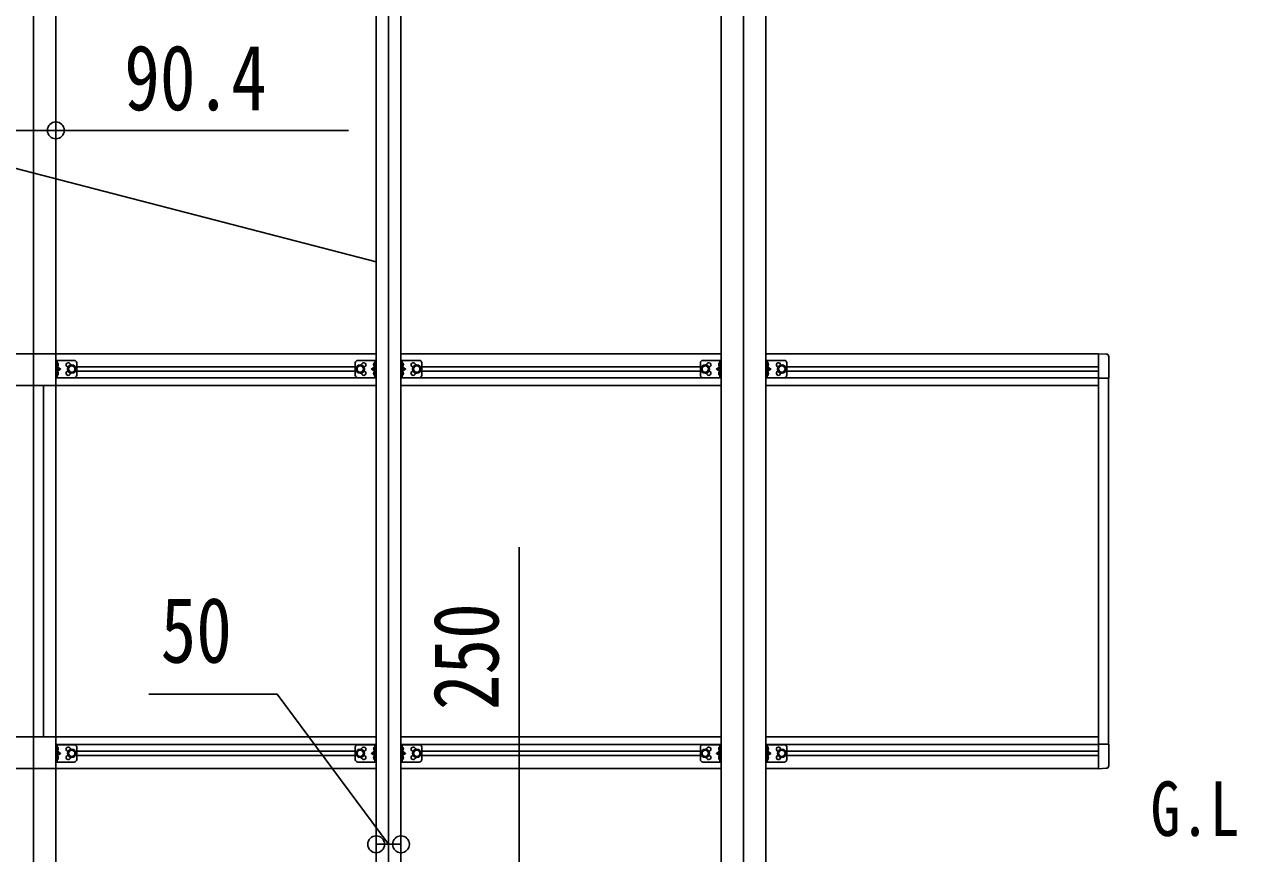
# Model space of a CAD drawing. Units: millimetres, scale not verified. Extents: x -16820 to 16820, y -11880 to 11880.
# Drawn here: x -7588 to -5143, y -4626 to -2953 of the extents above; entities that cross this region are included whole.
import ezdxf
from ezdxf.enums import TextEntityAlignment as Align

# ---------------------------------------------------------------- set-up
doc = ezdxf.new("R2010")
doc.units = ezdxf.units.MM
doc.header["$LTSCALE"] = 40
for name, color, linetype in [('0-2_USER1', 3, 'Continuous'), ('0-3_YKK_12', 2, 'Continuous'), ('0-4_YKK_13', 4, 'Continuous'), ('0-5_YKK_A1', 4, 'Continuous'), ('0-6_YKK_D', 6, 'Continuous')]:
    doc.layers.add(name, color=color, linetype=linetype)
doc.styles.add('ＭＳ ゴシック', font='')
doc.styles.get('ＭＳ ゴシック').set_extended_font_data('MS Gothic')

msp = doc.modelspace()

# ---------------------------------------------------------------- linework, layer by layer
at = {"layer": '0-3_YKK_12'}
for p, q in [((-6853.95, -2527.76), (-6853.95, -4954.62)), ((-7569.95, -2551.37), (-7569.95, -5294.93)), ((-6137.95, -2551.37), (-6137.95, -5294.93))]:
    msp.add_line(p, q, dxfattribs=at)
at = {"layer": '0-4_YKK_13'}
for p, q in [((-5421.95, -3617.43), (-5406.66, -3618.24)), ((-5421.95, -3617.43), (-5421.95, -3666.62)), ((-7524.75, -3665.93), (-7524.75, -3630.93)), ((-7487.75, -3630.93), (-7524.75, -3630.93)), ((-7522.23, -3638.29), (-7522.84, -3639.43)), ((-7522.23, -3640.58), (-7522.84, -3639.43)), ((-7522.25, -3665.93), (-7522.25, -3630.93)), ((-7522.25, -3634.73), (-7521.96, -3634.73)), ((-7522.25, -3634.73), (-7522.25, -3644.13)), ((-7520.14, -3637.28), (-7522.16, -3638.29)), ((-7520.14, -3641.58), (-7522.16, -3640.58)), ((-7521.96, -3634.73), (-7521.96, -3644.13)), ((-7482.75, -3660.93), (-7482.75, -3635.93)), ((-6920.95, -3660.93), (-6920.95, -3635.93)), ((-6917.45, -3644.68), (-6910.95, -3640.93)), ((-6915.95, -3630.93), (-6878.95, -3630.93)), ((-6883.56, -3637.28), (-6881.55, -3638.29)), ((-6883.56, -3641.58), (-6881.55, -3640.58)), ((-6881.45, -3634.73), (-6881.74, -3634.73)), ((-6881.74, -3634.73), (-6881.74, -3644.13)), ((-6881.48, -3638.29), (-6880.87, -3639.43)), ((-6881.48, -3640.58), (-6880.87, -3639.43)), ((-6881.45, -3665.93), (-6881.45, -3630.93)), ((-6881.45, -3634.73), (-6881.45, -3644.13)), ((-6878.95, -3665.93), (-6878.95, -3630.93)), ((-6828.95, -3665.93), (-6828.95, -3630.93)), ((-6791.95, -3630.93), (-6828.95, -3630.93)), ((-6826.43, -3638.29), (-6827.04, -3639.43)), ((-6826.43, -3640.58), (-6827.04, -3639.43)), ((-6826.45, -3665.93), (-6826.45, -3630.93)), ((-6826.45, -3634.73), (-6826.16, -3634.73)), ((-6826.45, -3634.73), (-6826.45, -3644.13)), ((-6824.34, -3637.28), (-6826.36, -3638.29)), ((-6824.34, -3641.58), (-6826.36, -3640.58)), ((-6826.16, -3634.73), (-6826.16, -3644.13)), ((-6790.45, -3644.68), (-6796.95, -3640.93)), ((-6786.95, -3660.93), (-6786.95, -3635.93)), ((-6225.15, -3660.93), (-6225.15, -3635.93)), ((-6220.15, -3630.93), (-6183.15, -3630.93)), ((-6187.76, -3637.28), (-6185.74, -3638.29)), ((-6187.76, -3641.58), (-6185.74, -3640.58)), ((-6185.65, -3634.73), (-6185.94, -3634.73)), ((-6185.94, -3634.73), (-6185.94, -3644.13)), ((-6185.68, -3638.29), (-6185.07, -3639.43)), ((-6185.68, -3640.58), (-6185.07, -3639.43)), ((-6185.65, -3665.93), (-6185.65, -3630.93)), ((-6185.65, -3634.73), (-6185.65, -3644.13)), ((-6183.15, -3665.93), (-6183.15, -3630.93)), ((-6092.75, -3665.93), (-6092.75, -3630.93)), ((-6055.75, -3630.93), (-6092.75, -3630.93)), ((-6090.23, -3638.29), (-6090.84, -3639.43)), ((-6090.23, -3640.58), (-6090.84, -3639.43)), ((-6090.25, -3665.93), (-6090.25, -3630.93)), ((-6090.25, -3634.73), (-6089.96, -3634.73)), ((-6090.25, -3634.73), (-6090.25, -3644.13)), ((-6088.14, -3637.28), (-6090.16, -3638.29)), ((-6088.14, -3641.58), (-6090.16, -3640.58)), ((-6089.96, -3634.73), (-6089.96, -3644.13)), ((-6050.75, -3660.93), (-6050.75, -3635.93)), ((-5401.45, -3623.73), (-5401.45, -3666.62)), ((-7487.75, -3665.93), (-7524.75, -3665.93)), ((-7522.23, -3656.29), (-7522.84, -3657.43)), ((-7522.23, -3658.58), (-7522.84, -3657.43)), ((-7521.96, -3644.13), (-7522.25, -3644.13)), ((-7522.25, -3648.43), (-7515.25, -3648.43)), ((-7521.96, -3652.73), (-7522.25, -3652.73)), ((-7522.25, -3662.13), (-7522.25, -3652.73)), ((-7522.25, -3662.13), (-7521.96, -3662.13)), ((-7520.14, -3655.28), (-7522.16, -3656.29)), ((-7520.14, -3659.58), (-7522.16, -3658.58)), ((-7521.96, -3662.13), (-7521.96, -3652.73)), ((-6915.95, -3665.93), (-6878.95, -3665.93)), ((-6881.45, -3648.43), (-6888.45, -3648.43)), ((-6883.56, -3655.28), (-6881.55, -3656.29)), ((-6883.56, -3659.58), (-6881.55, -3658.58)), ((-6881.74, -3644.13), (-6881.45, -3644.13)), ((-6881.74, -3652.73), (-6881.45, -3652.73)), ((-6881.74, -3662.13), (-6881.74, -3652.73)), ((-6881.45, -3662.13), (-6881.74, -3662.13)), ((-6881.48, -3656.29), (-6880.87, -3657.43)), ((-6881.48, -3658.58), (-6880.87, -3657.43)), ((-6881.45, -3662.13), (-6881.45, -3652.73)), ((-6791.95, -3665.93), (-6828.95, -3665.93)), ((-6826.43, -3656.29), (-6827.04, -3657.43)), ((-6826.43, -3658.58), (-6827.04, -3657.43)), ((-6826.16, -3644.13), (-6826.45, -3644.13)), ((-6826.45, -3648.43), (-6819.45, -3648.43)), ((-6826.16, -3652.73), (-6826.45, -3652.73)), ((-6826.45, -3662.13), (-6826.45, -3652.73)), ((-6826.45, -3662.13), (-6826.16, -3662.13)), ((-6824.34, -3655.28), (-6826.36, -3656.29)), ((-6824.34, -3659.58), (-6826.36, -3658.58)), ((-6826.16, -3662.13), (-6826.16, -3652.73)), ((-6220.15, -3665.93), (-6183.15, -3665.93)), ((-6185.65, -3648.43), (-6192.65, -3648.43)), ((-6187.76, -3655.28), (-6185.74, -3656.29)), ((-6187.76, -3659.58), (-6185.74, -3658.58)), ((-6185.94, -3644.13), (-6185.65, -3644.13)), ((-6185.94, -3652.73), (-6185.65, -3652.73)), ((-6185.94, -3662.13), (-6185.94, -3652.73)), ((-6185.65, -3662.13), (-6185.94, -3662.13)), ((-6185.68, -3656.29), (-6185.07, -3657.43)), ((-6185.68, -3658.58), (-6185.07, -3657.43)), ((-6185.65, -3662.13), (-6185.65, -3652.73)), ((-6055.75, -3665.93), (-6092.75, -3665.93)), ((-6090.23, -3656.29), (-6090.84, -3657.43)), ((-6090.23, -3658.58), (-6090.84, -3657.43)), ((-6089.96, -3644.13), (-6090.25, -3644.13)), ((-6090.25, -3648.43), (-6083.25, -3648.43)), ((-6089.96, -3652.73), (-6090.25, -3652.73)), ((-6090.25, -3662.13), (-6090.25, -3652.73)), ((-6090.25, -3662.13), (-6089.96, -3662.13)), ((-6088.14, -3655.28), (-6090.16, -3656.29)), ((-6088.14, -3659.58), (-6090.16, -3658.58)), ((-6089.96, -3662.13), (-6089.96, -3652.73)), ((-5401.45, -3666.62), (-5421.95, -3666.62)), ((-7524.75, -4440.93), (-7524.75, -4405.93)), ((-7487.75, -4405.93), (-7524.75, -4405.93)), ((-7522.23, -4413.29), (-7522.84, -4414.43)), ((-7522.23, -4415.58), (-7522.84, -4414.43)), ((-7522.25, -4440.93), (-7522.25, -4405.93)), ((-7522.25, -4409.73), (-7521.96, -4409.73)), ((-7522.25, -4409.73), (-7522.25, -4419.13)), ((-7521.96, -4419.13), (-7522.25, -4419.13)), ((-7522.25, -4423.43), (-7515.25, -4423.43)), ((-7520.14, -4412.28), (-7522.16, -4413.29)), ((-7520.14, -4416.58), (-7522.16, -4415.58)), ((-7521.96, -4409.73), (-7521.96, -4419.13)), ((-7482.75, -4435.93), (-7482.75, -4410.93)), ((-6920.95, -4410.93), (-6920.95, -4435.93)), ((-6915.95, -4405.93), (-6878.95, -4405.93)), ((-6881.45, -4423.43), (-6888.45, -4423.43)), ((-6883.56, -4412.28), (-6881.55, -4413.29)), ((-6883.56, -4416.58), (-6881.55, -4415.58)), ((-6881.45, -4409.73), (-6881.74, -4409.73)), ((-6881.74, -4409.73), (-6881.74, -4419.13)), ((-6881.74, -4419.13), (-6881.45, -4419.13)), ((-6881.48, -4413.29), (-6880.87, -4414.43)), ((-6881.48, -4415.58), (-6880.87, -4414.43)), ((-6881.45, -4405.93), (-6881.45, -4440.93)), ((-6881.45, -4409.73), (-6881.45, -4419.13)), ((-6878.95, -4405.93), (-6878.95, -4440.93)), ((-6828.95, -4405.93), (-6828.95, -4440.93)), ((-6791.95, -4405.93), (-6828.95, -4405.93)), ((-6826.43, -4413.29), (-6827.04, -4414.43)), ((-6826.43, -4415.58), (-6827.04, -4414.43)), ((-6826.45, -4405.93), (-6826.45, -4440.93)), ((-6826.45, -4409.73), (-6826.16, -4409.73)), ((-6826.45, -4409.73), (-6826.45, -4419.13)), ((-6826.16, -4419.13), (-6826.45, -4419.13)), ((-6826.45, -4423.43), (-6819.45, -4423.43)), ((-6824.34, -4412.28), (-6826.36, -4413.29)), ((-6824.34, -4416.58), (-6826.36, -4415.58)), ((-6826.16, -4409.73), (-6826.16, -4419.13)), ((-6786.95, -4410.93), (-6786.95, -4435.93)), ((-6225.15, -4435.93), (-6225.15, -4410.93)), ((-6220.15, -4405.93), (-6183.15, -4405.93)), ((-6185.65, -4423.43), (-6192.65, -4423.43)), ((-6187.76, -4412.28), (-6185.74, -4413.29)), ((-6187.76, -4416.58), (-6185.74, -4415.58)), ((-6185.65, -4409.73), (-6185.94, -4409.73)), ((-6185.94, -4409.73), (-6185.94, -4419.13)), ((-6185.94, -4419.13), (-6185.65, -4419.13)), ((-6185.68, -4413.29), (-6185.07, -4414.43)), ((-6185.68, -4415.58), (-6185.07, -4414.43)), ((-6185.65, -4440.93), (-6185.65, -4405.93)), ((-6185.65, -4409.73), (-6185.65, -4419.13)), ((-6183.15, -4440.93), (-6183.15, -4405.93)), ((-6092.75, -4440.93), (-6092.75, -4405.93)), ((-6055.75, -4405.93), (-6092.75, -4405.93)), ((-6090.23, -4413.29), (-6090.84, -4414.43)), ((-6090.23, -4415.58), (-6090.84, -4414.43)), ((-6090.25, -4440.93), (-6090.25, -4405.93)), ((-6090.25, -4409.73), (-6089.96, -4409.73)), ((-6090.25, -4409.73), (-6090.25, -4419.13)), ((-6089.96, -4419.13), (-6090.25, -4419.13)), ((-6090.25, -4423.43), (-6083.25, -4423.43)), ((-6088.14, -4412.28), (-6090.16, -4413.29)), ((-6088.14, -4416.58), (-6090.16, -4415.58)), ((-6089.96, -4409.73), (-6089.96, -4419.13)), ((-6050.75, -4435.93), (-6050.75, -4410.93)), ((-5401.45, -4405.24), (-5421.95, -4405.24)), ((-5421.95, -4454.43), (-5421.95, -4405.24)), ((-5401.45, -4448.14), (-5401.45, -4405.24)), ((-7487.75, -4440.93), (-7524.75, -4440.93)), ((-7522.23, -4431.29), (-7522.84, -4432.43)), ((-7522.23, -4433.58), (-7522.84, -4432.43)), ((-7521.96, -4427.73), (-7522.25, -4427.73)), ((-7522.25, -4437.13), (-7522.25, -4427.73)), ((-7522.25, -4437.13), (-7521.96, -4437.13)), ((-7520.14, -4430.28), (-7522.16, -4431.29)), ((-7520.14, -4434.58), (-7522.16, -4433.58)), ((-7521.96, -4437.13), (-7521.96, -4427.73)), ((-6917.45, -4427.19), (-6910.95, -4430.94)), ((-6915.95, -4440.93), (-6878.95, -4440.93)), ((-6883.56, -4430.28), (-6881.55, -4431.29)), ((-6883.56, -4434.58), (-6881.55, -4433.58)), ((-6881.74, -4427.73), (-6881.45, -4427.73)), ((-6881.74, -4437.13), (-6881.74, -4427.73)), ((-6881.45, -4437.13), (-6881.74, -4437.13)), ((-6881.48, -4431.29), (-6880.87, -4432.43)), ((-6881.48, -4433.58), (-6880.87, -4432.43)), ((-6881.45, -4437.13), (-6881.45, -4427.73)), ((-6791.95, -4440.93), (-6828.95, -4440.93)), ((-6826.43, -4431.29), (-6827.04, -4432.43)), ((-6826.43, -4433.58), (-6827.04, -4432.43)), ((-6826.16, -4427.73), (-6826.45, -4427.73)), ((-6826.45, -4437.13), (-6826.45, -4427.73)), ((-6826.45, -4437.13), (-6826.16, -4437.13)), ((-6824.34, -4430.28), (-6826.36, -4431.29)), ((-6824.34, -4434.58), (-6826.36, -4433.58)), ((-6826.16, -4437.13), (-6826.16, -4427.73)), ((-6790.45, -4427.19), (-6796.95, -4430.94)), ((-6220.15, -4440.93), (-6183.15, -4440.93)), ((-6187.76, -4430.28), (-6185.74, -4431.29)), ((-6187.76, -4434.58), (-6185.74, -4433.58)), ((-6185.94, -4427.73), (-6185.65, -4427.73)), ((-6185.94, -4437.13), (-6185.94, -4427.73)), ((-6185.65, -4437.13), (-6185.94, -4437.13)), ((-6185.68, -4431.29), (-6185.07, -4432.43)), ((-6185.68, -4433.58), (-6185.07, -4432.43)), ((-6185.65, -4437.13), (-6185.65, -4427.73)), ((-6055.75, -4440.93), (-6092.75, -4440.93)), ((-6090.23, -4431.29), (-6090.84, -4432.43)), ((-6090.23, -4433.58), (-6090.84, -4432.43)), ((-6089.96, -4427.73), (-6090.25, -4427.73)), ((-6090.25, -4437.13), (-6090.25, -4427.73)), ((-6090.25, -4437.13), (-6089.96, -4437.13)), ((-6088.14, -4430.28), (-6090.16, -4431.29)), ((-6088.14, -4434.58), (-6090.16, -4433.58)), ((-6089.96, -4437.13), (-6089.96, -4427.73)), ((-5421.95, -4454.43), (-5406.66, -4453.63))]:
    msp.add_line(p, q, dxfattribs=at)
for points in [[(-7492.75, -3640.93), (-7499.25, -3644.68), (-7499.25, -3652.19), (-7492.75, -3655.94), (-7486.25, -3652.19), (-7486.25, -3644.68)], [(-6215.15, -3640.93), (-6208.65, -3644.68), (-6208.65, -3652.19), (-6215.15, -3655.94), (-6221.65, -3652.19), (-6221.65, -3644.68)], [(-6060.75, -3640.93), (-6067.25, -3644.68), (-6067.25, -3652.19), (-6060.75, -3655.94), (-6054.25, -3652.19), (-6054.25, -3644.68)], [(-7492.75, -4415.93), (-7499.25, -4419.68), (-7499.25, -4427.19), (-7492.75, -4430.94), (-7486.25, -4427.19), (-7486.25, -4419.68)], [(-6215.15, -4415.93), (-6208.65, -4419.68), (-6208.65, -4427.19), (-6215.15, -4430.94), (-6221.65, -4427.19), (-6221.65, -4419.68)], [(-6060.75, -4415.93), (-6067.25, -4419.68), (-6067.25, -4427.19), (-6060.75, -4430.94), (-6054.25, -4427.19), (-6054.25, -4419.68)]]:
    msp.add_lwpolyline(points, close=True, dxfattribs=at)
for points in [[(-6910.95, -3640.93), (-6904.45, -3644.68), (-6904.45, -3652.19), (-6910.95, -3655.94), (-6917.45, -3652.19)], [(-6796.95, -3640.93), (-6803.45, -3644.68), (-6803.45, -3652.19), (-6796.95, -3655.94), (-6790.45, -3652.19)], [(-7521.65, -3653.01), (-7515.25, -3648.43), (-7521.65, -3643.86)], [(-6882.05, -3653.01), (-6888.45, -3648.43), (-6882.05, -3643.86)], [(-6825.85, -3653.01), (-6819.45, -3648.43), (-6825.85, -3643.86)], [(-6186.25, -3653.01), (-6192.65, -3648.43), (-6186.25, -3643.86)], [(-6089.65, -3653.01), (-6083.25, -3648.43), (-6089.65, -3643.86)], [(-7521.65, -4428.01), (-7515.25, -4423.43), (-7521.65, -4418.86)], [(-6910.95, -4430.94), (-6904.45, -4427.19), (-6904.45, -4419.68), (-6910.95, -4415.93), (-6917.45, -4419.68)], [(-6882.05, -4418.86), (-6888.45, -4423.43), (-6882.05, -4428.01)], [(-6825.85, -4418.86), (-6819.45, -4423.43), (-6825.85, -4428.01)], [(-6796.95, -4430.94), (-6803.45, -4427.19), (-6803.45, -4419.68), (-6796.95, -4415.93), (-6790.45, -4419.68)], [(-6186.25, -4428.01), (-6192.65, -4423.43), (-6186.25, -4418.86)], [(-6089.65, -4428.01), (-6083.25, -4423.43), (-6089.65, -4418.86)]]:
    msp.add_lwpolyline(points, dxfattribs=at)
for centre, radius in [((-7492.75, -3648.43), 8.5), ((-7492.75, -3648.43), 7.5), ((-7492.75, -3648.43), 6.5), ((-6910.95, -3648.43), 8.5), ((-6910.95, -3648.43), 7.5), ((-6910.95, -3648.43), 6.5), ((-6796.95, -3648.43), 8.5), ((-6796.95, -3648.43), 7.5), ((-6796.95, -3648.43), 6.5), ((-6215.15, -3648.43), 8.5), ((-6215.15, -3648.43), 7.5), ((-6215.15, -3648.43), 6.5), ((-6060.75, -3648.43), 8.5), ((-6060.75, -3648.43), 7.5), ((-6060.75, -3648.43), 6.5), ((-7492.75, -4423.43), 8.5), ((-7492.75, -4423.43), 7.5), ((-7492.75, -4423.43), 6.5), ((-6910.95, -4423.43), 8.5), ((-6910.95, -4423.43), 7.5), ((-6910.95, -4423.43), 6.5), ((-6796.95, -4423.43), 8.5), ((-6796.95, -4423.43), 7.5), ((-6796.95, -4423.43), 6.5), ((-6215.15, -4423.43), 8.5), ((-6215.15, -4423.43), 7.5), ((-6215.15, -4423.43), 6.5), ((-6060.75, -4423.43), 8.5), ((-6060.75, -4423.43), 7.5), ((-6060.75, -4423.43), 6.5)]:
    msp.add_circle(centre, radius, dxfattribs=at)
for centre, radius, start, end in [((-5406.95, -3623.73), 5.5, 0, 87), ((-7525.85, -3639.43), 6.1, 309.60193, 50.39807), ((-7499.75, -3639.93), 4.25, 353.70569, 265.23923), ((-7487.75, -3635.93), 5, 0, 90), ((-6915.95, -3635.93), 5, 89.99978, 179.99978), ((-6903.95, -3639.93), 4.25, 274.76055, 186.29409), ((-6877.85, -3639.43), 6.1, 129.6017, 230.39785), ((-6830.05, -3639.43), 6.1, 309.60193, 50.39807), ((-6803.95, -3639.93), 4.25, 353.70569, 265.23923), ((-6791.95, -3635.93), 5, 0, 90), ((-6220.15, -3635.93), 5, 90, 180), ((-6208.15, -3639.93), 4.25, 274.76077, 186.29431), ((-6182.05, -3639.43), 6.1, 129.60193, 230.39807), ((-6093.85, -3639.43), 6.1, 309.60193, 50.39807), ((-6067.75, -3639.93), 4.25, 353.70569, 265.23923), ((-6055.75, -3635.93), 5, 0, 90), ((-7525.85, -3657.43), 6.1, 309.60193, 50.39807), ((-7499.75, -3656.93), 4.25, 94.76077, 6.29431), ((-7487.75, -3660.93), 5, 270, 0), ((-6915.95, -3660.93), 5, 179.99978, 269.99978), ((-6903.95, -3656.93), 4.25, 173.70547, 85.23901), ((-6877.85, -3657.43), 6.1, 129.6017, 230.39785), ((-6830.05, -3657.43), 6.1, 309.60193, 50.39807), ((-6803.95, -3656.93), 4.25, 94.76077, 6.29431), ((-6791.95, -3660.93), 5, 270, 0), ((-6220.15, -3660.93), 5, 180, 270), ((-6208.15, -3656.93), 4.25, 173.70569, 85.23923), ((-6182.05, -3657.43), 6.1, 129.60193, 230.39807), ((-6093.85, -3657.43), 6.1, 309.60193, 50.39807), ((-6067.75, -3656.93), 4.25, 94.76077, 6.29431), ((-6055.75, -3660.93), 5, 270, 0), ((-7525.85, -4414.43), 6.1, 309.60193, 50.39807), ((-7499.75, -4414.93), 4.25, 353.70569, 265.23923), ((-7487.75, -4410.93), 5, 0, 90), ((-6915.95, -4410.93), 5, 90.00022, 180.00022), ((-6903.95, -4414.93), 4.25, 274.76099, 186.29453), ((-6877.85, -4414.43), 6.1, 129.60215, 230.3983), ((-6830.05, -4414.43), 6.1, 309.60193, 50.39807), ((-6803.95, -4414.93), 4.25, 353.70569, 265.23923), ((-6791.95, -4410.93), 5, 0, 90), ((-6220.15, -4410.93), 5, 90, 180), ((-6208.15, -4414.93), 4.25, 274.76077, 186.29431), ((-6182.05, -4414.43), 6.1, 129.60193, 230.39807), ((-6093.85, -4414.43), 6.1, 309.60193, 50.39807), ((-6067.75, -4414.93), 4.25, 353.70569, 265.23923), ((-6055.75, -4410.93), 5, 0, 90), ((-7525.85, -4432.43), 6.1, 309.60193, 50.39807), ((-7499.75, -4431.93), 4.25, 94.76077, 6.29431), ((-7487.75, -4435.93), 5, 270, 0), ((-6915.95, -4435.93), 5, 180.00022, 270.00022), ((-6903.95, -4431.93), 4.25, 173.70591, 85.23945), ((-6877.85, -4432.43), 6.1, 129.60215, 230.3983), ((-6830.05, -4432.43), 6.1, 309.60193, 50.39807), ((-6803.95, -4431.93), 4.25, 94.76077, 6.29431), ((-6791.95, -4435.93), 5, 270, 0), ((-6220.15, -4435.93), 5, 180, 270), ((-6208.15, -4431.93), 4.25, 173.70569, 85.23923), ((-6182.05, -4432.43), 6.1, 129.60193, 230.39807), ((-6093.85, -4432.43), 6.1, 309.60193, 50.39807), ((-6067.75, -4431.93), 4.25, 94.76077, 6.29431), ((-6055.75, -4435.93), 5, 270, 0), ((-5406.95, -4448.14), 5.5, 273, 0)]:
    msp.add_arc(centre, radius, start, end, dxfattribs=at)
at = {"layer": '0-5_YKK_A1'}
for p, q in [((-7524.75, -5194.93), (-7524.75, -2515.93)), ((-6183.15, -5194.93), (-6183.15, -2515.93)), ((-6092.75, -5194.93), (-6092.75, -2515.93)), ((-6878.95, -2534.71), (-6878.95, -4894.93)), ((-6828.95, -2534.71), (-6828.95, -4894.93)), ((-7614.75, -3617.93), (-7524.75, -3617.93)), ((-6878.75, -3617.93), (-7524.75, -3617.93)), ((-6183.15, -3617.93), (-6828.75, -3617.93)), ((-5421.95, -3617.93), (-6092.75, -3617.93)), ((-7524.75, -3666.43), (-6878.75, -3666.43)), ((-7482.75, -3643.93), (-6920.75, -3643.93)), ((-7482.75, -3652.93), (-6920.75, -3652.93)), ((-6828.75, -3666.43), (-6183.15, -3666.43)), ((-6786.75, -3643.93), (-6225.15, -3643.93)), ((-6786.75, -3652.93), (-6225.15, -3652.93)), ((-5421.95, -3666.43), (-6092.75, -3666.43)), ((-6050.75, -3643.93), (-5421.95, -3643.93)), ((-6050.75, -3652.93), (-5421.95, -3652.93)), ((-5421.95, -4405.24), (-5421.95, -3666.43)), ((-5401.95, -3666.62), (-5401.95, -4405.23)), ((-7614.75, -3681.93), (-7524.75, -3681.93)), ((-7549.95, -3681.93), (-7549.95, -4389.93)), ((-7524.75, -3681.93), (-6878.75, -3681.93)), ((-6828.75, -3681.93), (-6183.15, -3681.93)), ((-6092.75, -3681.93), (-5421.95, -3681.93)), ((-7615.15, -4389.93), (-7524.75, -4389.93)), ((-7524.75, -4389.93), (-6878.75, -4389.93)), ((-6828.75, -4389.93), (-6183.15, -4389.93)), ((-6092.75, -4389.93), (-5421.95, -4389.93)), ((-7524.75, -4405.43), (-6878.75, -4405.43)), ((-7482.75, -4418.93), (-6920.75, -4418.93)), ((-6828.75, -4405.43), (-6183.15, -4405.43)), ((-6786.75, -4418.93), (-6225.15, -4418.93)), ((-6092.75, -4405.43), (-5421.95, -4405.43)), ((-6050.75, -4418.93), (-5421.95, -4418.93)), ((-7482.75, -4427.93), (-6920.75, -4427.93)), ((-6786.75, -4427.93), (-6225.15, -4427.93)), ((-6050.75, -4427.93), (-5421.95, -4427.93)), ((-7615.15, -4453.93), (-7524.75, -4453.93)), ((-7524.75, -4453.93), (-6878.75, -4453.93)), ((-6828.75, -4453.93), (-6183.15, -4453.93)), ((-6092.75, -4453.93), (-5421.95, -4453.93))]:
    msp.add_line(p, q, dxfattribs=at)
at = {"layer": '0-6_YKK_D'}
for p, q in [((-6878.95, -3431.96), (-8608.6, -2984.69)), ((-6590.52, -4007.81), (-6590.52, -4644.93)), ((-6878.75, -4606.86), (-6828.75, -4606.86))]:
    msp.add_line(p, q, dxfattribs=at)
for points in [[(-7615.15, -3167.09), (-7524.75, -3167.09), (-6934.55, -3167.09)], [(-6853.75, -4606.86), (-7078.31, -4304.24), (-7337.51, -4304.24)]]:
    msp.add_lwpolyline(points, dxfattribs=at)
for centre in [(-7524.75, -3167.09), (-6878.75, -4606.86), (-6828.75, -4606.86)]:
    msp.add_circle(centre, 17, dxfattribs=at)

# ---------------------------------------------------------------- texts
at = {"layer": '0-2_USER1', "style": 'ＭＳ ゴシック', "width": 0.8}
msp.add_text('G.L', height=110, dxfattribs=at).set_placement((-5317.34, -4622.98), align=Align.BOTTOM_LEFT)
at = {"layer": '0-6_YKK_D', "style": 'ＭＳ ゴシック', "width": 0.8}
for s, p in [('90.4', (-7386.75, -3166.09)), ('50', (-7313.51, -4280.24))]:
    msp.add_text(s, height=132, dxfattribs=at).set_placement(p, align=Align.BOTTOM_LEFT)
msp.add_text('250', height=132, rotation=90, dxfattribs=at).set_placement((-6592.52, -4336.21), align=Align.BOTTOM_LEFT)

doc.saveas('drawing.dxf')
